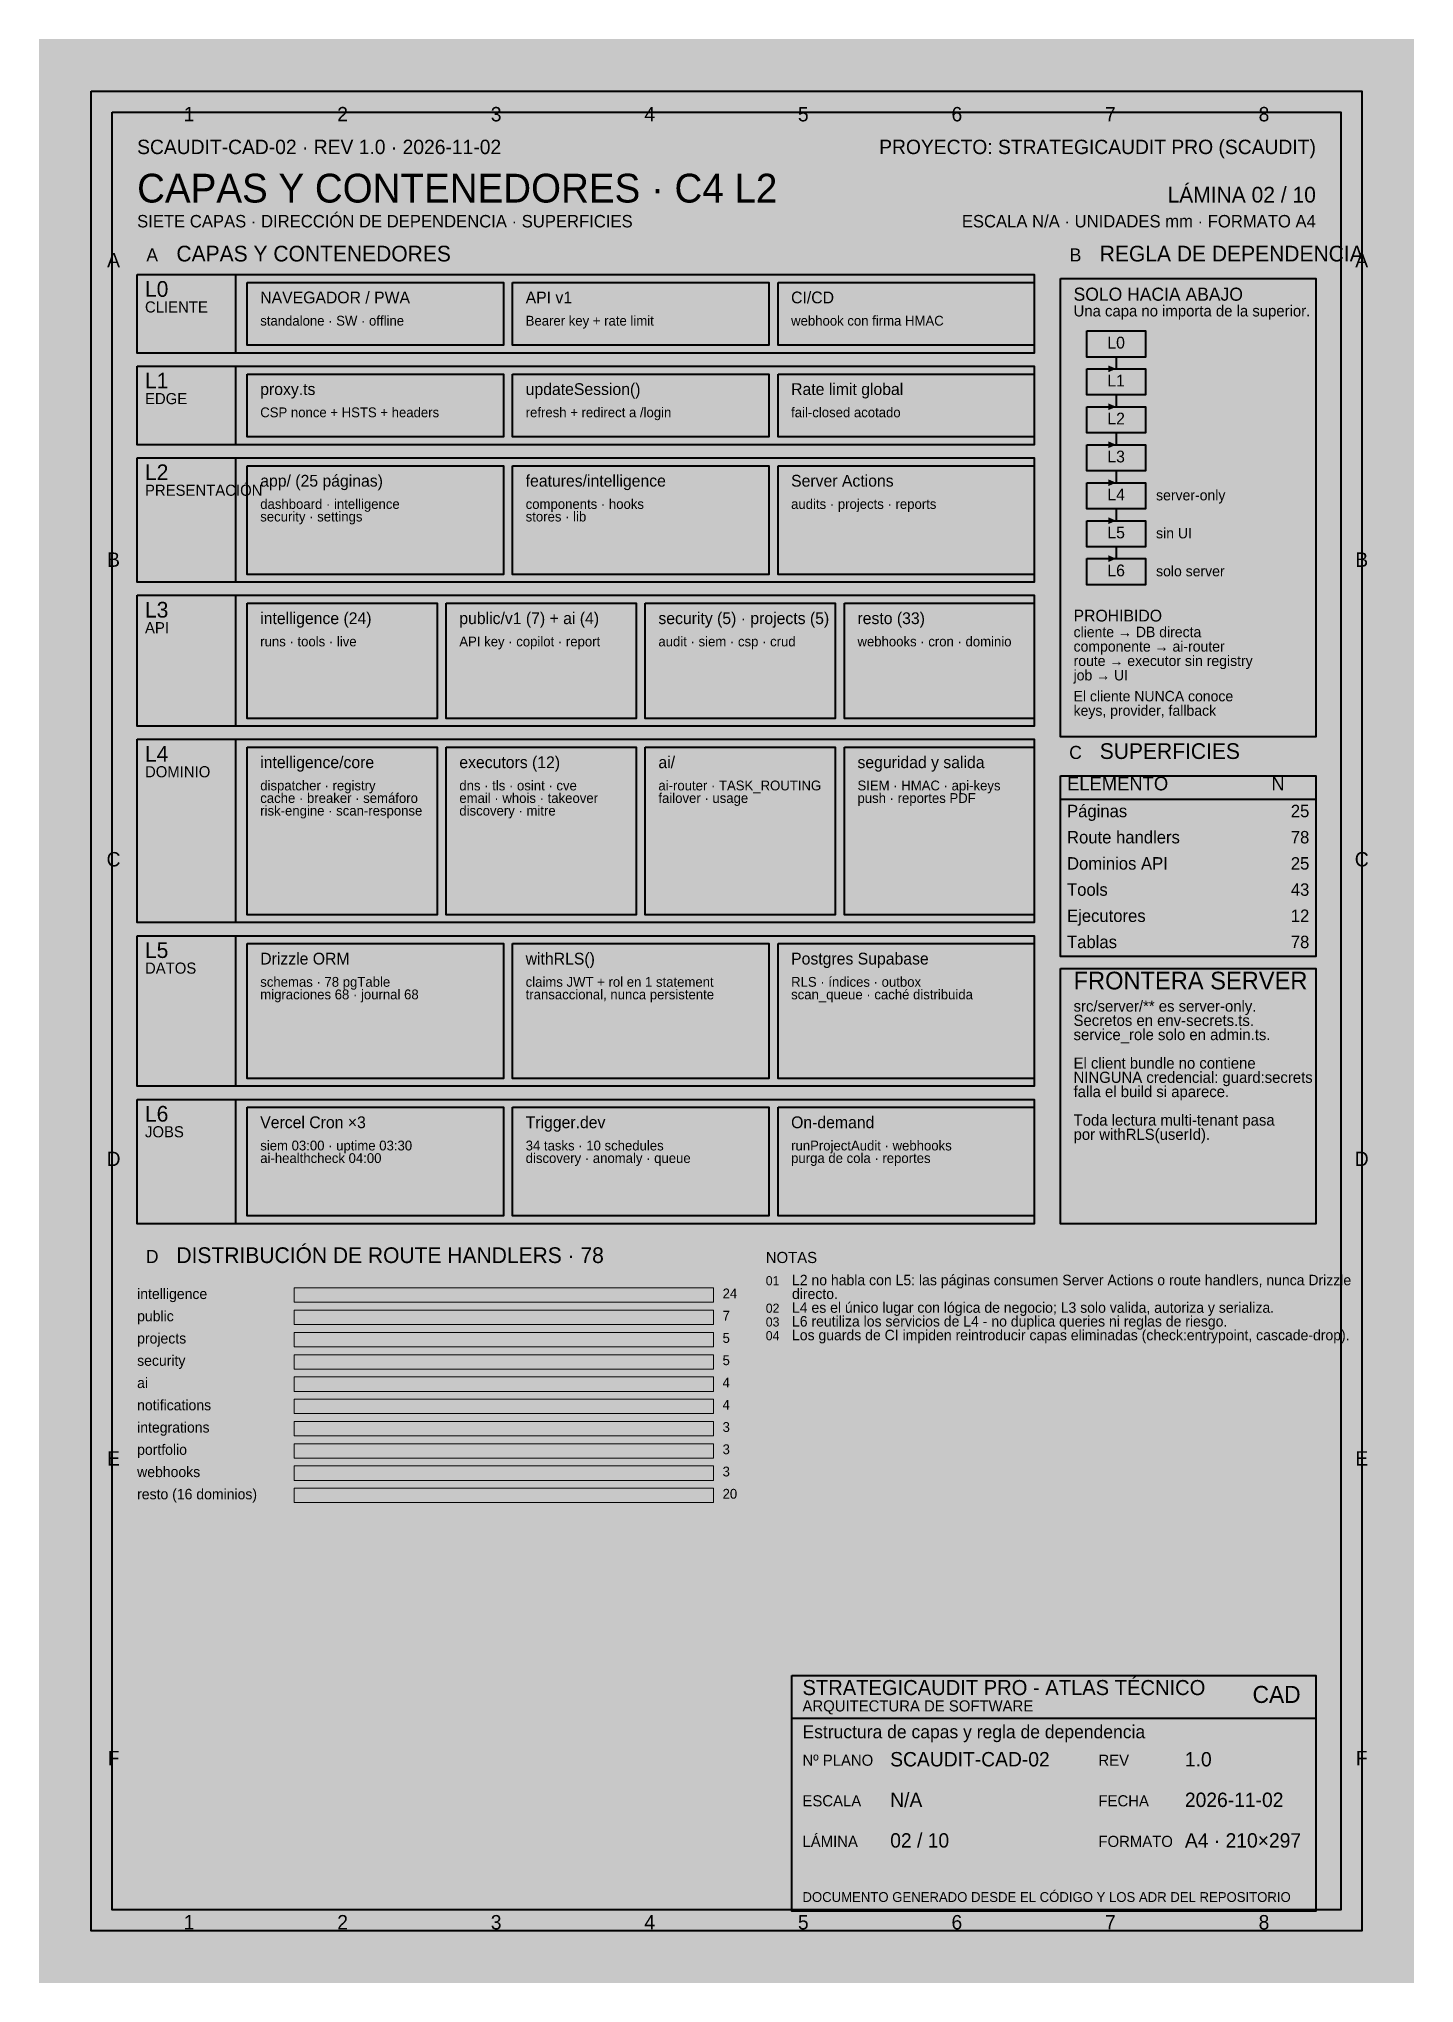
# Model space of a CAD drawing. Header units: millimetres. Extents: x 0 to 210, y 0 to 297.
import ezdxf
from ezdxf.enums import TextEntityAlignment as Align

# ---------------------------------------------------------------- set-up
doc = ezdxf.new("R2010")
doc.units = ezdxf.units.MM
for name, color, linetype, lineweight in [('CARD', 255, 'CONTINUOUS', 0), ('FAINT', 9, 'CONTINUOUS', 9), ('GOLD', 40, 'CONTINUOUS', 0), ('INK', 7, 'CONTINUOUS', 40), ('PAPER', 254, 'CONTINUOUS', 0), ('RED', 1, 'CONTINUOUS', 0), ('SOFT', 8, 'CONTINUOUS', 0), ('TEAL', 4, 'CONTINUOUS', 0)]:
    doc.layers.add(name, color=color, linetype=linetype, lineweight=lineweight)
doc.styles.add('MONO', font='txt', dxfattribs={"width": 0.62})

msp = doc.modelspace()

# ---------------------------------------------------------------- linework, layer by layer
at = {"layer": 'CARD', "color": 255}
for points in [[(15, 261), (152, 261), (15, 249), (152, 249)], [(31.8, 259.8), (70.9333, 259.8), (31.8, 250.2), (70.9333, 250.2)], [(72.3333, 259.8), (111.4667, 259.8), (72.3333, 250.2), (111.4667, 250.2)], [(112.8667, 259.8), (152, 259.8), (112.8667, 250.2), (152, 250.2)], [(156, 260.4), (195, 260.4), (156, 190.4), (195, 190.4)], [(15, 247), (152, 247), (15, 235), (152, 235)], [(31.8, 245.8), (70.9333, 245.8), (31.8, 236.2), (70.9333, 236.2)], [(72.3333, 245.8), (111.4667, 245.8), (72.3333, 236.2), (111.4667, 236.2)], [(112.8667, 245.8), (152, 245.8), (112.8667, 236.2), (152, 236.2)], [(15, 233), (152, 233), (15, 214), (152, 214)], [(31.8, 231.8), (70.9333, 231.8), (31.8, 215.2), (70.9333, 215.2)], [(72.3333, 231.8), (111.4667, 231.8), (72.3333, 215.2), (111.4667, 215.2)], [(112.8667, 231.8), (152, 231.8), (112.8667, 215.2), (152, 215.2)], [(15, 212), (152, 212), (15, 192), (152, 192)], [(31.8, 210.8), (60.8, 210.8), (31.8, 193.2), (60.8, 193.2)], [(62.2, 210.8), (91.2, 210.8), (62.2, 193.2), (91.2, 193.2)], [(92.6, 210.8), (121.6, 210.8), (92.6, 193.2), (121.6, 193.2)], [(123, 210.8), (152, 210.8), (123, 193.2), (152, 193.2)], [(15, 190), (152, 190), (15, 162), (152, 162)], [(31.8, 188.8), (60.8, 188.8), (31.8, 163.2), (60.8, 163.2)], [(62.2, 188.8), (91.2, 188.8), (62.2, 163.2), (91.2, 163.2)], [(92.6, 188.8), (121.6, 188.8), (92.6, 163.2), (121.6, 163.2)], [(123, 188.8), (152, 188.8), (123, 163.2), (152, 163.2)], [(15, 160), (152, 160), (15, 137), (152, 137)], [(31.8, 158.8), (70.9333, 158.8), (31.8, 138.2), (70.9333, 138.2)], [(72.3333, 158.8), (111.4667, 158.8), (72.3333, 138.2), (111.4667, 138.2)], [(112.8667, 158.8), (152, 158.8), (112.8667, 138.2), (152, 138.2)], [(156, 155), (195, 155), (156, 116), (195, 116)], [(15, 135), (152, 135), (15, 116), (152, 116)], [(31.8, 133.8), (70.9333, 133.8), (31.8, 117.2), (70.9333, 117.2)], [(72.3333, 133.8), (111.4667, 133.8), (72.3333, 117.2), (111.4667, 117.2)], [(112.8667, 133.8), (152, 133.8), (112.8667, 117.2), (152, 117.2)], [(115, 47), (195, 47), (115, 11), (195, 11)]]:
    msp.add_solid(points, dxfattribs=at)
at = {"layer": 'FAINT'}
for points in [[(39, 106.2), (103, 106.2), (103, 104), (39, 104)], [(39, 102.8), (103, 102.8), (103, 100.6), (39, 100.6)], [(39, 99.4), (103, 99.4), (103, 97.2), (39, 97.2)], [(39, 96), (103, 96), (103, 93.8), (39, 93.8)], [(39, 92.6), (103, 92.6), (103, 90.4), (39, 90.4)], [(39, 89.2), (103, 89.2), (103, 87), (39, 87)], [(39, 85.8), (103, 85.8), (103, 83.6), (39, 83.6)], [(39, 82.4), (103, 82.4), (103, 80.2), (39, 80.2)], [(39, 79), (103, 79), (103, 76.8), (39, 76.8)], [(39, 75.6), (103, 75.6), (103, 73.4), (39, 73.4)]]:
    msp.add_lwpolyline(points, close=True, dxfattribs=at)
at = {"layer": 'GOLD', "color": 40}
for points in [[(15, 265.2), (19.6, 265.2), (15, 262.2), (19.6, 262.2)], [(156, 265.2), (160.6, 265.2), (156, 262.2), (160.6, 262.2)], [(31.8, 188.8), (32.5, 188.8), (31.8, 163.2), (32.5, 163.2)], [(62.2, 188.8), (62.9, 188.8), (62.2, 163.2), (62.9, 163.2)], [(92.6, 188.8), (93.3, 188.8), (92.6, 163.2), (93.3, 163.2)], [(123, 188.8), (123.7, 188.8), (123, 163.2), (123.7, 163.2)], [(156, 189.2), (160.6, 189.2), (156, 186.2), (160.6, 186.2)], [(31.8, 133.8), (32.5, 133.8), (31.8, 117.2), (32.5, 117.2)], [(72.3333, 133.8), (73.0333, 133.8), (72.3333, 117.2), (73.0333, 117.2)], [(112.8667, 133.8), (113.5667, 133.8), (112.8667, 117.2), (113.5667, 117.2)], [(15, 112.2), (19.6, 112.2), (15, 109.2), (19.6, 109.2)], [(39, 106.2), (103, 106.2), (39, 104), (103, 104)]]:
    msp.add_solid(points, dxfattribs=at)
at = {"layer": 'INK'}
for points in [[(8, 289), (202, 289), (202, 8), (8, 8)], [(11.2, 285.8), (198.8, 285.8), (198.8, 11.2), (11.2, 11.2)], [(15, 261), (152, 261), (152, 249), (15, 249)], [(15, 261), (30, 261), (30, 249), (15, 249)], [(31.8, 259.8), (70.9333, 259.8), (70.9333, 250.2), (31.8, 250.2)], [(72.3333, 259.8), (111.4667, 259.8), (111.4667, 250.2), (72.3333, 250.2)], [(112.8667, 259.8), (152, 259.8), (152, 250.2), (112.8667, 250.2)], [(156, 260.4), (195, 260.4), (195, 190.4), (156, 190.4)], [(160, 252.4), (169, 252.4), (169, 248.4), (160, 248.4)], [(15, 247), (152, 247), (152, 235), (15, 235)], [(15, 247), (30, 247), (30, 235), (15, 235)], [(160, 246.6), (169, 246.6), (169, 242.6), (160, 242.6)], [(31.8, 245.8), (70.9333, 245.8), (70.9333, 236.2), (31.8, 236.2)], [(72.3333, 245.8), (111.4667, 245.8), (111.4667, 236.2), (72.3333, 236.2)], [(112.8667, 245.8), (152, 245.8), (152, 236.2), (112.8667, 236.2)], [(160, 240.8), (169, 240.8), (169, 236.8), (160, 236.8)], [(160, 235), (169, 235), (169, 231), (160, 231)], [(15, 233), (152, 233), (152, 214), (15, 214)], [(15, 233), (30, 233), (30, 214), (15, 214)], [(31.8, 231.8), (70.9333, 231.8), (70.9333, 215.2), (31.8, 215.2)], [(72.3333, 231.8), (111.4667, 231.8), (111.4667, 215.2), (72.3333, 215.2)], [(112.8667, 231.8), (152, 231.8), (152, 215.2), (112.8667, 215.2)], [(160, 229.2), (169, 229.2), (169, 225.2), (160, 225.2)], [(160, 223.4), (169, 223.4), (169, 219.4), (160, 219.4)], [(160, 217.6), (169, 217.6), (169, 213.6), (160, 213.6)], [(15, 212), (152, 212), (152, 192), (15, 192)], [(15, 212), (30, 212), (30, 192), (15, 192)], [(31.8, 210.8), (60.8, 210.8), (60.8, 193.2), (31.8, 193.2)], [(62.2, 210.8), (91.2, 210.8), (91.2, 193.2), (62.2, 193.2)], [(92.6, 210.8), (121.6, 210.8), (121.6, 193.2), (92.6, 193.2)], [(123, 210.8), (152, 210.8), (152, 193.2), (123, 193.2)], [(15, 190), (152, 190), (152, 162), (15, 162)], [(15, 190), (30, 190), (30, 162), (15, 162)], [(31.8, 188.8), (60.8, 188.8), (60.8, 163.2), (31.8, 163.2)], [(62.2, 188.8), (91.2, 188.8), (91.2, 163.2), (62.2, 163.2)], [(92.6, 188.8), (121.6, 188.8), (121.6, 163.2), (92.6, 163.2)], [(123, 188.8), (152, 188.8), (152, 163.2), (123, 163.2)], [(156, 184.4), (195, 184.4), (195, 180.8), (156, 180.8)], [(156, 184.4), (195, 184.4), (195, 156.8), (156, 156.8)], [(15, 160), (152, 160), (152, 137), (15, 137)], [(15, 160), (30, 160), (30, 137), (15, 137)], [(31.8, 158.8), (70.9333, 158.8), (70.9333, 138.2), (31.8, 138.2)], [(72.3333, 158.8), (111.4667, 158.8), (111.4667, 138.2), (72.3333, 138.2)], [(112.8667, 158.8), (152, 158.8), (152, 138.2), (112.8667, 138.2)], [(156, 155), (195, 155), (195, 116), (156, 116)], [(15, 135), (152, 135), (152, 116), (15, 116)], [(15, 135), (30, 135), (30, 116), (15, 116)], [(31.8, 133.8), (70.9333, 133.8), (70.9333, 117.2), (31.8, 117.2)], [(72.3333, 133.8), (111.4667, 133.8), (111.4667, 117.2), (72.3333, 117.2)], [(112.8667, 133.8), (152, 133.8), (152, 117.2), (112.8667, 117.2)], [(115, 47), (195, 47), (195, 11), (115, 11)], [(115, 47), (195, 47), (195, 40.4), (115, 40.4)]]:
    msp.add_lwpolyline(points, close=True, dxfattribs=at)
for points in [[(164.5, 248.4), (164.5, 246.6), (164.5, 246.6)], [(164.5, 242.6), (164.5, 240.8), (164.5, 240.8)], [(164.5, 236.8), (164.5, 235), (164.5, 235)], [(164.5, 231), (164.5, 229.2), (164.5, 229.2)], [(164.5, 225.2), (164.5, 223.4), (164.5, 223.4)], [(164.5, 219.4), (164.5, 217.6), (164.5, 217.6)]]:
    msp.add_lwpolyline(points, dxfattribs=at)
at = {"layer": 'INK', "color": 7}
for points in [[(164.5, 246.6), (163.3, 246.08), (163.3, 247.12), (163.3, 246.6)], [(164.5, 240.8), (163.3, 240.28), (163.3, 241.32), (163.3, 240.8)], [(164.5, 235), (163.3, 234.48), (163.3, 235.52), (163.3, 235)], [(31.8, 231.8), (32.5, 231.8), (31.8, 215.2), (32.5, 215.2)], [(72.3333, 231.8), (73.0333, 231.8), (72.3333, 215.2), (73.0333, 215.2)], [(112.8667, 231.8), (113.5667, 231.8), (112.8667, 215.2), (113.5667, 215.2)], [(164.5, 229.2), (163.3, 228.68), (163.3, 229.72), (163.3, 229.2)], [(164.5, 223.4), (163.3, 222.88), (163.3, 223.92), (163.3, 223.4)], [(164.5, 217.6), (163.3, 217.08), (163.3, 218.12), (163.3, 217.6)], [(31.8, 210.8), (32.5, 210.8), (31.8, 193.2), (32.5, 193.2)], [(62.2, 210.8), (62.9, 210.8), (62.2, 193.2), (62.9, 193.2)], [(92.6, 210.8), (93.3, 210.8), (92.6, 193.2), (93.3, 193.2)], [(123, 210.8), (123.7, 210.8), (123, 193.2), (123.7, 193.2)]]:
    msp.add_solid(points, dxfattribs=at)
at = {"layer": 'PAPER', "color": 254}
for points in [[(0, 297), (210, 297), (0, 0), (210, 0)], [(15, 261), (30, 261), (15, 249), (30, 249)], [(160, 252.4), (169, 252.4), (160, 248.4), (169, 248.4)], [(15, 247), (30, 247), (15, 235), (30, 235)], [(160, 246.6), (169, 246.6), (160, 242.6), (169, 242.6)], [(160, 240.8), (169, 240.8), (160, 236.8), (169, 236.8)], [(160, 235), (169, 235), (160, 231), (169, 231)], [(15, 233), (30, 233), (15, 214), (30, 214)], [(160, 229.2), (169, 229.2), (160, 225.2), (169, 225.2)], [(160, 223.4), (169, 223.4), (160, 219.4), (169, 219.4)], [(160, 217.6), (169, 217.6), (160, 213.6), (169, 213.6)], [(15, 212), (30, 212), (15, 192), (30, 192)], [(15, 190), (30, 190), (15, 162), (30, 162)], [(156, 184.4), (195, 184.4), (156, 180.8), (195, 180.8)], [(15, 160), (30, 160), (15, 137), (30, 137)], [(15, 135), (30, 135), (15, 116), (30, 116)], [(39, 106.2), (103, 106.2), (39, 104), (103, 104)], [(39, 102.8), (103, 102.8), (39, 100.6), (103, 100.6)], [(39, 99.4), (103, 99.4), (39, 97.2), (103, 97.2)], [(39, 96), (103, 96), (39, 93.8), (103, 93.8)], [(39, 92.6), (103, 92.6), (39, 90.4), (103, 90.4)], [(39, 89.2), (103, 89.2), (39, 87), (103, 87)], [(39, 85.8), (103, 85.8), (39, 83.6), (103, 83.6)], [(39, 82.4), (103, 82.4), (39, 80.2), (103, 80.2)], [(39, 79), (103, 79), (39, 76.8), (103, 76.8)], [(39, 75.6), (103, 75.6), (39, 73.4), (103, 73.4)], [(115, 47), (195, 47), (115, 40.4), (195, 40.4)]]:
    msp.add_solid(points, dxfattribs=at)
at = {"layer": 'RED', "color": 1}
for points in [[(31.8, 245.8), (32.5, 245.8), (31.8, 236.2), (32.5, 236.2)], [(72.3333, 245.8), (73.0333, 245.8), (72.3333, 236.2), (73.0333, 236.2)], [(112.8667, 245.8), (113.5667, 245.8), (112.8667, 236.2), (113.5667, 236.2)]]:
    msp.add_solid(points, dxfattribs=at)
at = {"layer": 'TEAL', "color": 4}
for points in [[(15, 266.8), (41, 266.8), (15, 266.2), (41, 266.2)], [(31.8, 259.8), (32.5, 259.8), (31.8, 250.2), (32.5, 250.2)], [(72.3333, 259.8), (73.0333, 259.8), (72.3333, 250.2), (73.0333, 250.2)], [(112.8667, 259.8), (113.5667, 259.8), (112.8667, 250.2), (113.5667, 250.2)], [(31.8, 158.8), (32.5, 158.8), (31.8, 138.2), (32.5, 138.2)], [(72.3333, 158.8), (73.0333, 158.8), (72.3333, 138.2), (73.0333, 138.2)], [(112.8667, 158.8), (113.5667, 158.8), (112.8667, 138.2), (113.5667, 138.2)], [(156, 155), (156.7, 155), (156, 116), (156.7, 116)], [(39, 102.8), (57.6667, 102.8), (39, 100.6), (57.6667, 100.6)], [(39, 99.4), (52.3333, 99.4), (39, 97.2), (52.3333, 97.2)], [(39, 96), (52.3333, 96), (39, 93.8), (52.3333, 93.8)], [(39, 92.6), (49.6667, 92.6), (39, 90.4), (49.6667, 90.4)], [(39, 89.2), (49.6667, 89.2), (39, 87), (49.6667, 87)], [(39, 85.8), (47, 85.8), (39, 83.6), (47, 83.6)], [(39, 82.4), (47, 82.4), (39, 80.2), (47, 80.2)], [(39, 79), (47, 79), (39, 76.8), (47, 76.8)], [(39, 75.6), (92.3333, 75.6), (39, 73.4), (92.3333, 73.4)], [(184.4, 46), (193.6, 46), (184.4, 41.4), (193.6, 41.4)]]:
    msp.add_solid(points, dxfattribs=at)

# ---------------------------------------------------------------- texts
at = {"layer": 'FAINT', "style": 'MONO'}
msp.add_text('DOCUMENTO GENERADO DESDE EL CÓDIGO Y LOS ADR DEL REPOSITORIO', height=1.5, dxfattribs=at).set_placement((116.6, 12.4))
at = {"layer": 'GOLD', "style": 'MONO'}
for s, height, p in [('SOLO HACIA ABAJO', 2, (158, 257)), ('L4', 2.4, (16.2, 186.6)), ('L6', 2.4, (16.2, 131.6)), ('01', 1.4, (111, 106.6)), ('02', 1.4, (111, 102.4)), ('03', 1.4, (111, 100.3)), ('04', 1.4, (111, 98.2))]:
    msp.add_text(s, height=height, dxfattribs=at).set_placement(p)
at = {"layer": 'INK', "style": 'MONO'}
for s, height, p in [('CAPAS Y CONTENEDORES · C4 L2', 4.4, (15, 272)), ('CAPAS Y CONTENEDORES', 2.4, (21, 263)), ('REGLA DE DEPENDENCIA', 2.4, (162, 263)), ('NAVEGADOR / PWA', 1.8, (33.8, 256.6)), ('API v1', 1.8, (74.3333, 256.6)), ('CI/CD', 1.8, (114.8667, 256.6)), ('proxy.ts', 1.8, (33.8, 242.6)), ('updateSession()', 1.8, (74.3333, 242.6)), ('Rate limit global', 1.8, (114.8667, 242.6)), ('L2', 2.4, (16.2, 229.6)), ('app/ (25 páginas)', 1.8, (33.8, 228.6)), ('features/intelligence', 1.8, (74.3333, 228.6)), ('Server Actions', 1.8, (114.8667, 228.6)), ('L3', 2.4, (16.2, 208.6)), ('intelligence (24)', 1.8, (33.8, 207.6)), ('public/v1 (7) + ai (4)', 1.8, (64.2, 207.6)), ('security (5) · projects (5)', 1.8, (94.6, 207.6)), ('resto (33)', 1.8, (125, 207.6)), ('El cliente NUNCA conoce', 1.6, (158, 195.8)), ('intelligence/core', 1.8, (33.8, 185.6)), ('executors (12)', 1.8, (64.2, 185.6)), ('ai/', 1.8, (94.6, 185.6)), ('seguridad y salida', 1.8, (125, 185.6)), ('SUPERFICIES', 2.4, (162, 187)), ('ELEMENTO', 2.1, (157, 182.2)), ('N', 2.1, (188.2, 182.2)), ('Páginas', 1.9, (157, 178.1)), ('Route handlers', 1.9, (157, 174.1)), ('Dominios API', 1.9, (157, 170.1)), ('Tools', 1.9, (157, 166.1)), ('Ejecutores', 1.9, (157, 162.1)), ('Drizzle ORM', 1.8, (33.8, 155.6)), ('withRLS()', 1.8, (74.3333, 155.6)), ('Postgres Supabase', 1.8, (114.8667, 155.6)), ('Tablas', 1.9, (157, 158.1)), ('FRONTERA SERVER', 2.7, (158, 151.8)), ('Vercel Cron ×3', 1.8, (33.8, 130.6)), ('Trigger.dev', 1.8, (74.3333, 130.6)), ('On-demand', 1.8, (114.8667, 130.6)), ('DISTRIBUCIÓN DE ROUTE HANDLERS · 78', 2.4, (21, 110)), ('NOTAS', 1.7, (111, 110)), ('24', 1.5, (104.4, 104.6)), ('7', 1.5, (104.4, 101.2)), ('5', 1.5, (104.4, 97.8)), ('5', 1.5, (104.4, 94.4)), ('4', 1.5, (104.4, 91)), ('4', 1.5, (104.4, 87.6)), ('3', 1.5, (104.4, 84.2)), ('3', 1.5, (104.4, 80.8)), ('3', 1.5, (104.4, 77.4)), ('20', 1.5, (104.4, 74)), ('STRATEGICAUDIT PRO - ATLAS TÉCNICO', 2.3, (116.6, 44)), ('SCAUDIT-CAD-02', 2.2, (130, 33.1)), ('1.0', 2.2, (175, 33.1)), ('N/A', 2.2, (130, 26.9)), ('2026-11-02', 2.2, (175, 26.9)), ('02 / 10', 2.2, (130, 20.7)), ('A4 · 210×297', 2.2, (175, 20.7))]:
    msp.add_text(s, height=height, dxfattribs=at).set_placement(p)
for s, height, p in [('LÁMINA 02 / 10', 2.4, (195, 272)), ('25', 1.9, (194, 178.1)), ('78', 1.9, (194, 174.1)), ('25', 1.9, (194, 170.1)), ('43', 1.9, (194, 166.1)), ('12', 1.9, (194, 162.1)), ('78', 1.9, (194, 158.1))]:
    msp.add_text(s, height=height, dxfattribs=at).set_placement(p, align=Align.RIGHT)
for s, p in [('L0', (164.5, 249.7)), ('L1', (164.5, 243.9)), ('L2', (164.5, 238.1)), ('L3', (164.5, 232.3)), ('L4', (164.5, 226.5)), ('L5', (164.5, 220.7)), ('L6', (164.5, 214.9))]:
    msp.add_text(s, height=1.8, dxfattribs=at).set_placement(p, align=Align.CENTER)
at = {"layer": 'PAPER', "style": 'MONO'}
for s, height, p in [('A', 2, (17.3, 263)), ('B', 2, (158.3, 263)), ('C', 2, (158.3, 187)), ('D', 2, (17.3, 110)), ('CAD', 2.6, (189, 42.8))]:
    msp.add_text(s, height=height, dxfattribs=at).set_placement(p, align=Align.CENTER)
at = {"layer": 'RED', "style": 'MONO'}
for s, height, p in [('L1', 2.4, (16.2, 243.6)), ('server-only', 1.6, (170.6, 226.5)), ('sin UI', 1.6, (170.6, 220.7)), ('solo server', 1.6, (170.6, 214.9)), ('PROHIBIDO', 1.8, (158, 208))]:
    msp.add_text(s, height=height, dxfattribs=at).set_placement(p)
at = {"layer": 'SOFT', "style": 'MONO'}
for s, p in [('1', (22.925, 284.4)), ('2', (46.375, 284.4)), ('3', (69.825, 284.4)), ('4', (93.275, 284.4)), ('5', (116.725, 284.4)), ('6', (140.175, 284.4)), ('7', (163.625, 284.4)), ('8', (187.075, 284.4)), ('A', (11.4, 262.1167)), ('A', (202, 262.1167)), ('B', (11.4, 216.35)), ('B', (202, 216.35)), ('C', (11.4, 170.5833)), ('C', (202, 170.5833)), ('D', (11.4, 124.8167)), ('D', (202, 124.8167)), ('E', (11.4, 79.05)), ('E', (202, 79.05)), ('F', (11.4, 33.2833)), ('F', (202, 33.2833)), ('1', (22.925, 8.2)), ('2', (46.375, 8.2)), ('3', (69.825, 8.2)), ('4', (93.275, 8.2)), ('5', (116.725, 8.2)), ('6', (140.175, 8.2)), ('7', (163.625, 8.2)), ('8', (187.075, 8.2))]:
    msp.add_text(s, height=2.2, dxfattribs=at).set_placement(p, align=Align.CENTER)
for s, height, p in [('SCAUDIT-CAD-02 · REV 1.0 · 2026-11-02', 2.2, (15, 279.4)), ('SIETE CAPAS · DIRECCIÓN DE DEPENDENCIA · SUPERFICIES', 1.9, (15, 268.2)), ('CLIENTE', 1.7, (16.2, 255.2)), ('Una capa no importa de la superior.', 1.7, (158, 254.6)), ('standalone · SW · offline', 1.5, (33.8, 253.2)), ('Bearer key + rate limit', 1.5, (74.3333, 253.2)), ('webhook con firma HMAC', 1.5, (114.8667, 253.2)), ('EDGE', 1.7, (16.2, 241.2)), ('CSP nonce + HSTS + headers', 1.5, (33.8, 239.2)), ('refresh + redirect a /login', 1.5, (74.3333, 239.2)), ('fail-closed acotado', 1.5, (114.8667, 239.2)), ('PRESENTACIÓN', 1.7, (16.2, 227.2)), ('dashboard · intelligence', 1.5, (33.8, 225.2)), ('components · hooks', 1.5, (74.3333, 225.2)), ('audits · projects · reports', 1.5, (114.8667, 225.2)), ('security · settings', 1.5, (33.8, 223.28)), ('stores · lib', 1.5, (74.3333, 223.28)), ('API', 1.7, (16.2, 206.2)), ('runs · tools · live', 1.5, (33.8, 204.2)), ('API key · copilot · report', 1.5, (64.2, 204.2)), ('audit · siem · csp · crud', 1.5, (94.6, 204.2)), ('webhooks · cron · dominio', 1.5, (125, 204.2)), ('cliente → DB directa', 1.6, (158, 205.6)), ('componente → ai-router', 1.6, (158, 203.4)), ('route → executor sin registry', 1.6, (158, 201.2)), ('job → UI', 1.6, (158, 199)), ('keys, provider, fallback', 1.6, (158, 193.6)), ('DOMINIO', 1.7, (16.2, 184.2)), ('dispatcher · registry', 1.5, (33.8, 182.2)), ('cache · breaker · semáforo', 1.5, (33.8, 180.28)), ('dns · tls · osint · cve', 1.5, (64.2, 182.2)), ('email · whois · takeover', 1.5, (64.2, 180.28)), ('failover · usage', 1.5, (94.6, 180.28)), ('ai-router · TASK_ROUTING', 1.5, (94.6, 182.2)), ('SIEM · HMAC · api-keys', 1.5, (125, 182.2)), ('push · reportes PDF', 1.5, (125, 180.28)), ('risk-engine · scan-response', 1.5, (33.8, 178.36)), ('discovery · mitre', 1.5, (64.2, 178.36)), ('DATOS', 1.7, (16.2, 154.2)), ('schemas · 78 pgTable', 1.5, (33.8, 152.2)), ('migraciones 68 · journal 68', 1.5, (33.8, 150.28)), ('transaccional, nunca persistente', 1.5, (74.3333, 150.28)), ('claims JWT + rol en 1 statement', 1.5, (74.3333, 152.2)), ('scan_queue · caché distribuida', 1.5, (114.8667, 150.28)), ('RLS · índices · outbox', 1.5, (114.8667, 152.2)), ('src/server/** es server-only.', 1.7, (158, 148.4)), ('service_role solo en admin.ts.', 1.7, (158, 144.048)), ('Secretos en env-secrets.ts.', 1.7, (158, 146.224)), ('El client bundle no contiene', 1.7, (158, 139.696)), ('falla el build si aparece.', 1.7, (158, 135.344)), ('NINGUNA credencial: guard:secrets', 1.7, (158, 137.52)), ('JOBS', 1.7, (16.2, 129.2)), ('Toda lectura multi-tenant pasa', 1.7, (158, 130.992)), ('siem 03:00 · uptime 03:30', 1.5, (33.8, 127.2)), ('34 tasks · 10 schedules', 1.5, (74.3333, 127.2)), ('runProjectAudit · webhooks', 1.5, (114.8667, 127.2)), ('por withRLS(userId).', 1.7, (158, 128.816)), ('ai-healthcheck 04:00', 1.5, (33.8, 125.28)), ('discovery · anomaly · queue', 1.5, (74.3333, 125.28)), ('purga de cola · reportes', 1.5, (114.8667, 125.28)), ('L2 no habla con L5: las páginas consumen Server Actions o route handlers, nunca Drizzle', 1.6, (115, 106.6)), ('intelligence', 1.6, (15, 104.5)), ('directo.', 1.6, (115, 104.5)), ('L4 es el único lugar con lógica de negocio; L3 solo valida, autoriza y serializa.', 1.6, (115, 102.4)), ('public', 1.6, (15, 101.1)), ('L6 reutiliza los servicios de L4 - no duplica queries ni reglas de riesgo.', 1.6, (115, 100.3)), ('projects', 1.6, (15, 97.7)), ('Los guards de CI impiden reintroducir capas eliminadas (check:entrypoint, cascade-drop).', 1.6, (115, 98.2)), ('security', 1.6, (15, 94.3)), ('ai', 1.6, (15, 90.9)), ('notifications', 1.6, (15, 87.5)), ('integrations', 1.6, (15, 84.1)), ('portfolio', 1.6, (15, 80.7)), ('webhooks', 1.6, (15, 77.3)), ('resto (16 dominios)', 1.6, (15, 73.9)), ('ARQUITECTURA DE SOFTWARE', 1.7, (116.6, 41.5)), ('Estructura de capas y regla de dependencia', 2, (116.6, 37.4)), ('Nº PLANO', 1.7, (116.6, 33.2)), ('REV', 1.7, (161.8, 33.2)), ('ESCALA', 1.7, (116.6, 27)), ('FECHA', 1.7, (161.8, 27)), ('LÁMINA', 1.7, (116.6, 20.8)), ('FORMATO', 1.7, (161.8, 20.8))]:
    msp.add_text(s, height=height, dxfattribs=at).set_placement(p)
for s, height, p in [('PROYECTO: STRATEGICAUDIT PRO (SCAUDIT)', 2.2, (195, 279.4)), ('ESCALA N/A · UNIDADES mm · FORMATO A4', 1.9, (195, 268.2))]:
    msp.add_text(s, height=height, dxfattribs=at).set_placement(p, align=Align.RIGHT)
at = {"layer": 'TEAL', "style": 'MONO'}
for s, p in [('L0', (16.2, 257.6)), ('L5', (16.2, 156.6))]:
    msp.add_text(s, height=2.4, dxfattribs=at).set_placement(p)

doc.saveas('drawing.dxf')
